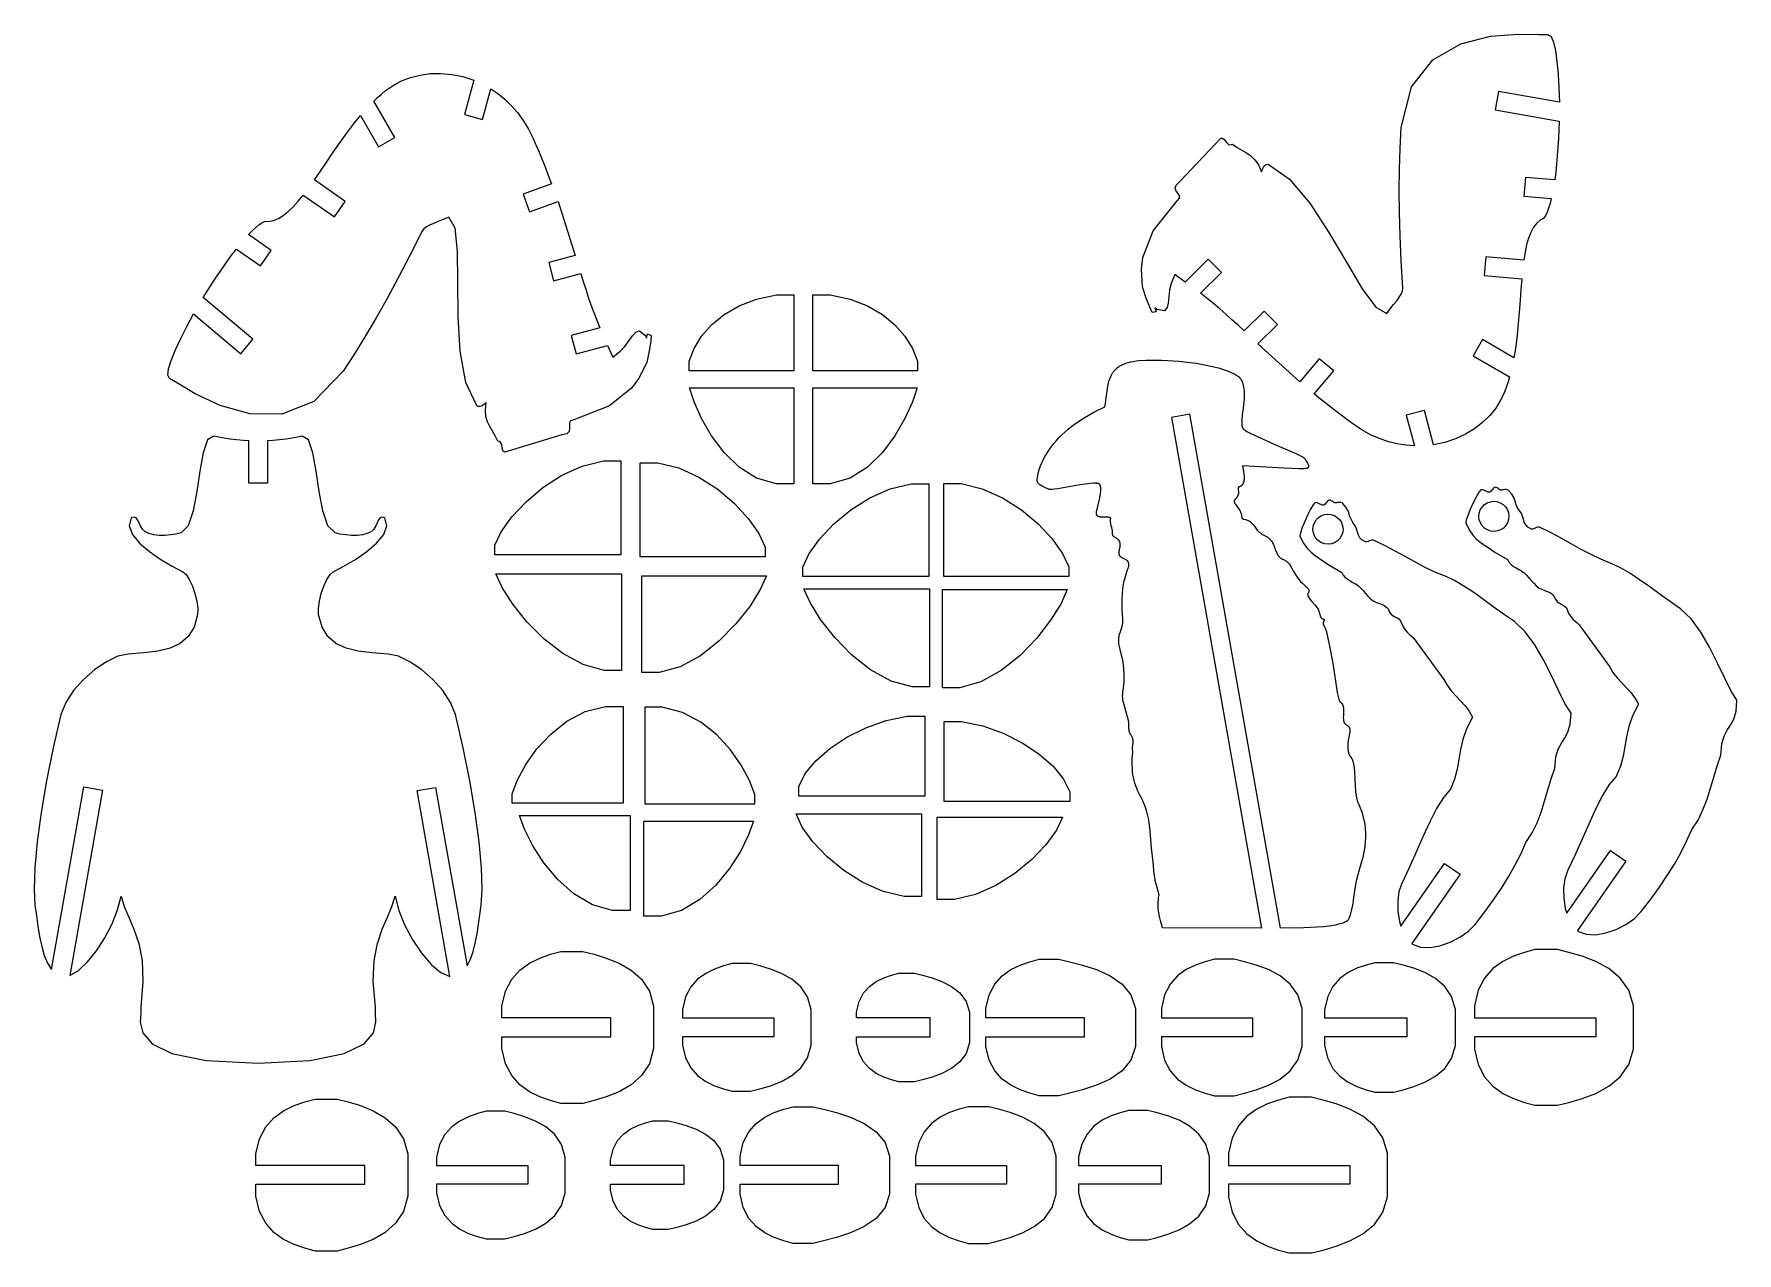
# Model space of a CAD drawing. Extents: x 5.5 to 50.8, y -57.1 to -24.6.
import ezdxf

# ---------------------------------------------------------------- set-up
doc = ezdxf.new("R2010")
doc.units = 0
doc.header["$MEASUREMENT"] = 0
doc.layers.add('DXF', color=18, linetype='CONTINUOUS')

msp = doc.modelspace()

# ---------------------------------------------------------------- linework, layer by layer
at = {"layer": 'DXF'}
for points in [[(35.869, -31.021), (35.77, -31.254), (35.731, -31.424), (35.711, -31.606), (35.694, -31.778), (35.67, -31.9), (35.599, -31.983), (35.388, -31.952), (35.339, -31.905), (35.377, -32.013), (35.269, -32.027), (35.204, -31.889), (35.111, -31.65), (35.007, -31.35), (34.981, -30.881), (35.022, -30.565), (35.293, -29.856), (35.929, -29.057), (35.993, -28.989), (35.992, -28.925), (35.955, -28.863), (35.909, -28.798), (35.884, -28.726), (35.907, -28.644), (36.007, -28.548), (37.094, -27.394), (37.143, -27.395), (37.184, -27.424), (37.22, -27.469), (37.256, -27.518), (37.296, -27.556), (37.343, -27.571), (37.402, -27.551), (37.531, -27.642), (37.657, -27.715), (37.779, -27.785), (37.895, -27.864), (38.002, -27.965), (38.098, -28.102), (38.182, -28.288), (38.197, -28.238), (38.212, -28.195), (38.23, -28.16), (38.252, -28.133), (38.279, -28.111), (38.312, -28.096), (38.355, -28.086), (38.922, -28.481), (39.464, -29.124), (39.973, -29.9), (40.44, -30.695), (40.857, -31.397), (41.217, -31.889), (41.51, -32.059), (41.605, -31.934), (41.695, -31.82), (41.776, -31.718), (41.844, -31.624), (41.896, -31.538), (41.928, -31.458), (41.937, -31.382), (41.897, -30.658), (41.867, -29.991), (41.849, -29.369), (41.843, -28.781), (41.849, -28.215), (41.867, -27.662), (41.899, -27.109), (42.173, -26.021), (42.74, -25.304), (43.48, -24.882), (44.275, -24.68), (45.005, -24.621), (45.554, -24.631), (45.801, -24.632), (45.886, -24.685), (45.952, -24.833), (46.003, -25.059), (46.041, -25.348), (46.07, -25.684), (46.092, -26.052), (46.112, -26.435), (44.486, -26.148), (44.4, -26.641), (46.101, -26.941), (46.09, -27.172), (46.079, -27.403), (46.065, -27.631), (46.05, -27.857), (46.031, -28.078), (46.009, -28.293), (45.982, -28.502), (45.203, -28.434), (45.16, -28.932), (45.891, -28.996), (45.858, -29.134), (45.821, -29.256), (45.783, -29.36), (45.742, -29.444), (45.699, -29.507), (45.654, -29.548), (45.607, -29.564), (45.506, -29.651), (45.419, -29.763), (45.346, -29.898), (45.284, -30.055), (45.234, -30.231), (45.192, -30.425), (45.158, -30.635), (44.148, -30.547), (44.105, -31.045), (45.104, -31.132), (45.081, -31.419), (45.059, -31.715), (45.038, -32.017), (45.013, -32.323), (44.983, -32.63), (44.945, -32.934), (44.897, -33.232), (44.064, -32.751), (43.814, -33.184), (44.781, -33.742), (44.743, -33.874), (44.7, -34.002), (44.652, -34.125), (44.6, -34.244), (44.542, -34.359), (44.48, -34.468), (44.412, -34.572), (44.253, -34.77), (44.064, -34.955), (43.847, -35.123), (43.605, -35.27), (43.341, -35.393), (43.057, -35.487), (42.757, -35.55), (42.512, -34.636), (42.029, -34.766), (42.247, -35.577), (42.02, -35.562), (41.789, -35.526), (41.555, -35.468), (41.32, -35.387), (41.083, -35.281), (40.847, -35.151), (40.611, -34.994), (40.45, -34.877), (40.294, -34.761), (40.143, -34.647), (39.996, -34.533), (39.854, -34.42), (39.716, -34.309), (39.582, -34.198), (40.1, -33.58), (39.717, -33.259), (39.199, -33.877), (38.083, -32.864), (38.6, -32.347), (38.247, -31.993), (37.718, -32.522), (37.555, -32.371), (37.392, -32.223), (37.229, -32.078), (37.065, -31.934), (36.898, -31.794), (36.728, -31.655), (36.554, -31.519), (37.111, -30.962), (36.757, -30.609), (36.144, -31.222)], [(20.909, -33.216), (21.11, -33.063), (21.23, -32.935), (21.338, -32.787), (21.439, -32.648), (21.52, -32.554), (21.623, -32.518), (21.79, -32.65), (21.81, -32.715), (21.831, -32.602), (21.931, -32.644), (21.919, -32.796), (21.88, -33.05), (21.819, -33.362), (21.607, -33.781), (21.414, -34.034), (20.825, -34.512), (19.875, -34.886), (19.785, -34.914), (19.754, -34.969), (19.755, -35.042), (19.762, -35.12), (19.748, -35.195), (19.687, -35.255), (19.553, -35.289), (18.035, -35.744), (17.992, -35.719), (17.971, -35.673), (17.962, -35.616), (17.955, -35.556), (17.94, -35.503), (17.907, -35.466), (17.846, -35.454), (17.78, -35.311), (17.707, -35.184), (17.636, -35.063), (17.576, -34.937), (17.534, -34.796), (17.519, -34.629), (17.539, -34.426), (17.501, -34.462), (17.466, -34.491), (17.433, -34.512), (17.401, -34.525), (17.367, -34.531), (17.33, -34.527), (17.288, -34.514), (16.994, -33.889), (16.846, -33.061), (16.794, -32.135), (16.787, -31.212), (16.776, -30.396), (16.711, -29.79), (16.542, -29.496), (16.397, -29.557), (16.263, -29.61), (16.141, -29.659), (16.035, -29.706), (15.947, -29.755), (15.879, -29.808), (15.834, -29.869), (15.507, -30.516), (15.199, -31.108), (14.903, -31.656), (14.615, -32.169), (14.327, -32.655), (14.034, -33.126), (13.731, -33.589), (12.949, -34.394), (12.1, -34.731), (11.248, -34.727), (10.459, -34.504), (9.796, -34.19), (9.326, -33.907), (9.112, -33.783), (9.066, -33.694), (9.082, -33.533), (9.151, -33.311), (9.263, -33.042), (9.406, -32.737), (9.57, -32.407), (9.745, -32.066), (11.009, -33.127), (11.331, -32.744), (10.007, -31.633), (10.132, -31.438), (10.258, -31.244), (10.383, -31.053), (10.509, -30.865), (10.636, -30.683), (10.763, -30.508), (10.891, -30.341), (11.531, -30.789), (11.818, -30.379), (11.216, -29.958), (11.315, -29.855), (11.407, -29.768), (11.492, -29.697), (11.57, -29.645), (11.639, -29.612), (11.698, -29.599), (11.747, -29.608), (11.878, -29.584), (12.009, -29.53), (12.14, -29.45), (12.272, -29.344), (12.404, -29.217), (12.537, -29.07), (12.671, -28.905), (13.501, -29.487), (13.788, -29.077), (12.967, -28.502), (13.13, -28.265), (13.296, -28.02), (13.467, -27.768), (13.641, -27.516), (13.82, -27.265), (14.005, -27.021), (14.195, -26.786), (14.676, -27.62), (15.109, -27.37), (14.551, -26.403), (14.65, -26.308), (14.751, -26.219), (14.854, -26.136), (14.959, -26.059), (15.066, -25.988), (15.175, -25.925), (15.285, -25.869), (15.523, -25.776), (15.779, -25.711), (16.051, -25.674), (16.334, -25.668), (16.624, -25.693), (16.916, -25.753), (17.208, -25.849), (16.963, -26.763), (17.446, -26.892), (17.663, -26.081), (17.853, -26.207), (18.034, -26.354), (18.208, -26.521), (18.371, -26.709), (18.523, -26.919), (18.663, -27.15), (18.789, -27.404), (18.87, -27.585), (18.947, -27.764), (19.02, -27.939), (19.09, -28.111), (19.157, -28.279), (19.221, -28.445), (19.282, -28.608), (18.524, -28.884), (18.695, -29.353), (19.453, -29.078), (19.913, -30.513), (19.206, -30.702), (19.336, -31.185), (20.058, -30.991), (20.124, -31.203), (20.191, -31.413), (20.259, -31.62), (20.33, -31.827), (20.404, -32.032), (20.482, -32.237), (20.565, -32.442), (19.804, -32.646), (19.933, -33.128), (20.771, -32.904)], [(25.267, -31.563), (25.731, -31.563), (25.731, -33.581), (22.943, -33.581), (22.943, -33.327), (23.075, -32.991), (23.274, -32.664), (23.54, -32.356), (23.873, -32.081), (24.271, -31.849), (24.736, -31.672)], [(26.231, -31.563), (26.694, -31.563), (27.225, -31.672), (27.69, -31.849), (28.089, -32.081), (28.422, -32.356), (28.688, -32.664), (28.887, -32.991), (29.019, -33.327), (29.019, -33.581), (26.231, -33.581)], [(38.686, -48.415), (36.274, -34.735), (35.782, -34.822), (38.178, -48.413), (35.543, -48.4), (35.487, -48.205), (35.463, -48.105), (35.444, -48.001), (35.437, -47.948), (35.431, -47.893), (35.428, -47.837), (35.427, -47.779), (35.429, -47.719), (35.433, -47.658), (35.44, -47.594), (35.45, -47.528), (35.43, -47.437), (35.409, -47.36), (35.364, -47.212), (35.344, -47.127), (35.327, -47.024), (35.313, -46.895), (35.305, -46.733), (35.272, -46.506), (35.249, -46.279), (35.212, -45.825), (35.184, -45.603), (35.166, -45.493), (35.143, -45.385), (35.114, -45.279), (35.081, -45.175), (35.04, -45.072), (35.017, -45.022), (34.992, -44.972), (34.953, -44.904), (34.917, -44.836), (34.884, -44.767), (34.855, -44.697), (34.829, -44.626), (34.806, -44.553), (34.787, -44.48), (34.77, -44.405), (34.757, -44.328), (34.747, -44.249), (34.74, -44.169), (34.737, -44.086), (34.737, -44.001), (34.739, -43.914), (34.754, -43.732), (34.752, -43.715), (34.749, -43.698), (34.747, -43.666), (34.746, -43.635), (34.748, -43.606), (34.758, -43.496), (34.76, -43.47), (34.76, -43.444), (34.76, -43.43), (34.759, -43.417), (34.757, -43.404), (34.755, -43.39), (34.752, -43.377), (34.749, -43.363), (34.744, -43.349), (34.739, -43.335), (34.733, -43.32), (34.725, -43.305), (34.717, -43.29), (34.708, -43.275), (34.704, -43.271), (34.7, -43.266), (34.696, -43.261), (34.692, -43.256), (34.686, -43.246), (34.68, -43.235), (34.674, -43.224), (34.67, -43.213), (34.665, -43.201), (34.662, -43.189), (34.658, -43.177), (34.656, -43.164), (34.651, -43.138), (34.648, -43.111), (34.647, -43.084), (34.644, -42.977), (34.642, -42.928), (34.64, -42.905), (34.639, -42.894), (34.637, -42.883), (34.495, -42.371), (34.489, -42.34), (34.486, -42.309), (34.483, -42.279), (34.482, -42.25), (34.482, -42.22), (34.483, -42.191), (34.487, -42.132), (34.518, -41.873), (34.524, -41.796), (34.526, -41.711), (34.524, -41.619), (34.517, -41.517), (34.504, -41.405), (34.483, -41.281), (34.453, -41.144), (34.414, -40.994), (34.396, -40.917), (34.389, -40.882), (34.384, -40.848), (34.38, -40.816), (34.378, -40.786), (34.377, -40.757), (34.378, -40.729), (34.379, -40.703), (34.382, -40.678), (34.385, -40.654), (34.389, -40.631), (34.4, -40.587), (34.413, -40.545), (34.466, -40.384), (34.471, -40.363), (34.476, -40.342), (34.48, -40.319), (34.483, -40.296), (34.485, -40.272), (34.486, -40.247), (34.486, -40.22), (34.484, -40.193), (34.47, -39.922), (34.47, -39.688), (34.48, -39.487), (34.499, -39.316), (34.525, -39.172), (34.554, -39.053), (34.585, -38.956), (34.614, -38.878), (34.627, -38.842), (34.637, -38.81), (34.641, -38.795), (34.644, -38.781), (34.646, -38.767), (34.647, -38.755), (34.648, -38.743), (34.648, -38.731), (34.647, -38.72), (34.646, -38.71), (34.645, -38.705), (34.644, -38.701), (34.643, -38.696), (34.642, -38.691), (34.64, -38.687), (34.639, -38.683), (34.637, -38.679), (34.635, -38.675), (34.633, -38.671), (34.631, -38.667), (34.629, -38.664), (34.627, -38.66), (34.622, -38.653), (34.617, -38.647), (34.611, -38.641), (34.605, -38.635), (34.599, -38.63), (34.592, -38.625), (34.585, -38.62), (34.578, -38.615), (34.563, -38.606), (34.531, -38.59), (34.499, -38.575), (34.483, -38.567), (34.468, -38.558), (34.453, -38.549), (34.446, -38.544), (34.439, -38.538), (34.432, -38.533), (34.426, -38.527), (34.42, -38.521), (34.415, -38.514), (34.41, -38.507), (34.405, -38.5), (34.401, -38.492), (34.399, -38.488), (34.397, -38.483), (34.395, -38.479), (34.394, -38.474), (34.391, -38.465), (34.389, -38.455), (34.387, -38.445), (34.386, -38.433), (34.386, -38.422), (34.386, -38.409), (34.387, -38.396), (34.389, -38.382), (34.391, -38.367), (34.394, -38.352), (34.398, -38.336), (34.406, -38.304), (34.412, -38.274), (34.415, -38.247), (34.417, -38.222), (34.417, -38.211), (34.417, -38.2), (34.417, -38.189), (34.416, -38.179), (34.414, -38.169), (34.413, -38.16), (34.411, -38.151), (34.408, -38.143), (34.406, -38.135), (34.403, -38.127), (34.399, -38.12), (34.396, -38.113), (34.392, -38.107), (34.388, -38.1), (34.384, -38.095), (34.379, -38.089), (34.375, -38.084), (34.37, -38.078), (34.365, -38.074), (34.36, -38.069), (34.349, -38.06), (34.339, -38.052), (34.316, -38.038), (34.293, -38.025), (34.272, -38.012), (34.262, -38.005), (34.252, -37.998), (34.248, -37.995), (34.243, -37.991), (34.239, -37.987), (34.235, -37.983), (34.232, -37.979), (34.228, -37.974), (34.225, -37.97), (34.222, -37.965), (34.22, -37.96), (34.219, -37.957), (34.218, -37.954), (34.216, -37.949), (34.214, -37.943), (34.213, -37.936), (34.212, -37.93), (34.212, -37.923), (34.212, -37.916), (34.212, -37.886), (34.211, -37.858), (34.208, -37.831), (34.203, -37.805), (34.193, -37.755), (34.18, -37.707), (34.169, -37.661), (34.164, -37.639), (34.161, -37.617), (34.158, -37.595), (34.158, -37.584), (34.158, -37.573), (34.158, -37.562), (34.159, -37.551), (34.16, -37.54), (34.162, -37.529), (34.162, -37.526), (34.163, -37.524), (34.163, -37.521), (34.163, -37.519), (34.163, -37.516), (34.163, -37.515), (34.163, -37.514), (34.162, -37.513), (34.162, -37.512), (34.162, -37.511), (34.162, -37.51), (34.161, -37.509), (34.161, -37.508), (34.161, -37.507), (34.16, -37.506), (34.16, -37.505), (34.159, -37.504), (34.159, -37.503), (34.158, -37.502), (34.157, -37.501), (34.157, -37.501), (34.155, -37.499), (34.155, -37.498), (34.154, -37.498), (34.152, -37.496), (34.151, -37.495), (34.149, -37.493), (34.147, -37.492), (34.145, -37.491), (34.143, -37.49), (34.14, -37.489), (34.138, -37.488), (34.136, -37.487), (34.13, -37.485), (34.125, -37.484), (34.119, -37.483), (34.113, -37.482), (34.099, -37.48), (34.084, -37.479), (34.052, -37.478), (33.981, -37.479), (33.945, -37.478), (33.909, -37.476), (33.892, -37.474), (33.876, -37.471), (33.868, -37.469), (33.861, -37.467), (33.853, -37.465), (33.846, -37.463), (33.84, -37.46), (33.833, -37.457), (33.827, -37.453), (33.821, -37.45), (33.819, -37.448), (33.816, -37.446), (33.813, -37.444), (33.811, -37.441), (33.809, -37.439), (33.806, -37.437), (33.804, -37.434), (33.802, -37.431), (33.8, -37.429), (33.799, -37.426), (33.797, -37.423), (33.795, -37.42), (33.794, -37.417), (33.793, -37.414), (33.791, -37.41), (33.79, -37.407), (33.79, -37.403), (33.789, -37.4), (33.788, -37.396), (33.788, -37.392), (33.787, -37.388), (33.787, -37.384), (33.787, -37.375), (33.788, -37.357), (33.79, -37.337), (33.797, -37.293), (33.818, -37.191), (33.871, -36.961), (33.892, -36.847), (33.898, -36.794), (33.9, -36.768), (33.901, -36.744), (33.901, -36.721), (33.9, -36.699), (33.899, -36.688), (33.898, -36.678), (33.896, -36.668), (33.894, -36.659), (33.891, -36.65), (33.889, -36.641), (33.886, -36.633), (33.882, -36.625), (33.88, -36.622), (33.878, -36.618), (33.876, -36.615), (33.874, -36.611), (33.871, -36.608), (33.869, -36.605), (33.866, -36.602), (33.864, -36.599), (33.862, -36.598), (33.861, -36.596), (33.859, -36.595), (33.858, -36.594), (33.856, -36.593), (33.854, -36.591), (33.85, -36.589), (33.846, -36.587), (33.841, -36.585), (33.836, -36.583), (33.831, -36.582), (33.825, -36.58), (33.819, -36.579), (33.806, -36.576), (33.792, -36.575), (33.777, -36.573), (33.744, -36.572), (33.706, -36.573), (33.621, -36.579), (33.417, -36.606), (33.189, -36.645), (32.756, -36.722), (32.669, -36.734), (32.597, -36.74), (32.568, -36.741), (32.554, -36.741), (32.543, -36.74), (32.532, -36.739), (32.527, -36.738), (32.523, -36.737), (32.518, -36.736), (32.515, -36.735), (32.513, -36.734), (32.511, -36.733), (32.51, -36.733), (32.508, -36.732), (32.406, -36.683), (32.353, -36.657), (32.328, -36.644), (32.304, -36.629), (32.281, -36.614), (32.271, -36.605), (32.261, -36.597), (32.251, -36.588), (32.243, -36.579), (32.235, -36.57), (32.231, -36.565), (32.228, -36.56), (32.225, -36.555), (32.222, -36.55), (32.219, -36.545), (32.216, -36.54), (32.214, -36.535), (32.212, -36.529), (32.21, -36.524), (32.208, -36.518), (32.207, -36.512), (32.206, -36.506), (32.205, -36.5), (32.205, -36.494), (32.204, -36.488), (32.204, -36.482), (32.205, -36.475), (32.205, -36.468), (32.211, -36.432), (32.22, -36.375), (32.237, -36.302), (32.263, -36.212), (32.299, -36.109), (32.349, -35.993), (32.413, -35.866), (32.452, -35.799), (32.495, -35.73), (32.543, -35.66), (32.596, -35.588), (32.654, -35.514), (32.718, -35.44), (32.787, -35.364), (32.863, -35.288), (32.945, -35.211), (33.033, -35.135), (33.129, -35.058), (33.231, -34.981), (33.458, -34.829), (33.716, -34.68), (34.008, -34.536), (34.025, -34.451), (34.038, -34.362), (34.059, -34.179), (34.085, -33.994), (34.104, -33.904), (34.116, -33.859), (34.129, -33.816), (34.145, -33.773), (34.163, -33.732), (34.183, -33.691), (34.206, -33.652), (34.218, -33.633), (34.231, -33.614), (34.245, -33.596), (34.26, -33.578), (34.276, -33.561), (34.292, -33.544), (34.31, -33.527), (34.328, -33.511), (34.347, -33.495), (34.367, -33.48), (34.388, -33.466), (34.41, -33.452), (34.434, -33.438), (34.458, -33.425), (34.483, -33.413), (34.51, -33.401), (34.566, -33.379), (34.627, -33.36), (34.693, -33.344), (34.765, -33.33), (34.842, -33.319), (34.925, -33.31), (35.108, -33.298), (35.309, -33.294), (35.524, -33.297), (35.979, -33.326), (36.439, -33.382), (36.661, -33.42), (36.871, -33.465), (37.065, -33.515), (37.239, -33.571), (37.318, -33.602), (37.39, -33.633), (37.455, -33.666), (37.484, -33.683), (37.512, -33.7), (37.538, -33.718), (37.561, -33.736), (37.582, -33.754), (37.602, -33.773), (37.61, -33.782), (37.618, -33.792), (37.626, -33.801), (37.633, -33.811), (37.639, -33.821), (37.645, -33.83), (37.65, -33.84), (37.655, -33.85), (37.67, -33.891), (37.683, -33.933), (37.693, -33.976), (37.702, -34.02), (37.708, -34.065), (37.713, -34.111), (37.717, -34.204), (37.715, -34.299), (37.709, -34.394), (37.689, -34.58), (37.667, -34.754), (37.652, -34.907), (37.651, -34.941), (37.651, -34.973), (37.652, -35.003), (37.655, -35.031), (37.657, -35.043), (37.659, -35.056), (37.662, -35.067), (37.665, -35.078), (37.669, -35.089), (37.671, -35.093), (37.674, -35.098), (37.676, -35.103), (37.679, -35.107), (37.681, -35.111), (37.684, -35.115), (37.687, -35.119), (37.691, -35.123), (37.695, -35.127), (37.7, -35.132), (37.71, -35.141), (37.723, -35.15), (37.752, -35.171), (37.788, -35.193), (37.878, -35.242), (37.987, -35.296), (38.535, -35.541), (39.07, -35.774), (39.252, -35.862), (39.283, -35.88), (39.307, -35.895), (39.317, -35.902), (39.321, -35.905), (39.324, -35.908), (39.327, -35.911), (39.328, -35.912), (39.33, -35.914), (39.331, -35.915), (39.332, -35.916), (39.332, -35.918), (39.333, -35.919), (39.379, -35.998), (39.401, -36.037), (39.411, -36.057), (39.419, -36.075), (39.422, -36.084), (39.425, -36.093), (39.427, -36.102), (39.428, -36.106), (39.429, -36.11), (39.429, -36.114), (39.43, -36.118), (39.43, -36.122), (39.43, -36.126), (39.43, -36.129), (39.429, -36.133), (39.429, -36.136), (39.428, -36.14), (39.427, -36.142), (39.427, -36.143), (39.426, -36.145), (39.426, -36.146), (39.425, -36.148), (39.424, -36.15), (39.423, -36.151), (39.422, -36.153), (39.421, -36.154), (39.42, -36.155), (39.419, -36.157), (39.418, -36.158), (39.417, -36.159), (39.416, -36.161), (39.414, -36.162), (39.413, -36.163), (39.41, -36.166), (39.406, -36.168), (39.403, -36.17), (39.399, -36.172), (39.395, -36.174), (39.39, -36.176), (39.386, -36.177), (39.38, -36.179), (39.375, -36.18), (39.368, -36.181), (39.351, -36.184), (39.307, -36.187), (39.178, -36.188), (38.783, -36.175), (37.672, -36.114), (37.697, -36.263), (37.707, -36.334), (37.712, -36.402), (37.713, -36.434), (37.713, -36.465), (37.711, -36.494), (37.709, -36.508), (37.707, -36.521), (37.705, -36.534), (37.702, -36.547), (37.698, -36.559), (37.694, -36.57), (37.69, -36.581), (37.684, -36.591), (37.682, -36.596), (37.679, -36.601), (37.676, -36.606), (37.672, -36.61), (37.666, -36.619), (37.659, -36.626), (37.653, -36.633), (37.646, -36.638), (37.64, -36.643), (37.634, -36.647), (37.628, -36.651), (37.622, -36.654), (37.616, -36.657), (37.61, -36.659), (37.599, -36.663), (37.59, -36.667), (37.585, -36.668), (37.581, -36.67), (37.577, -36.672), (37.575, -36.673), (37.573, -36.674), (37.571, -36.675), (37.57, -36.677), (37.568, -36.678), (37.567, -36.679), (37.565, -36.681), (37.564, -36.682), (37.564, -36.683), (37.563, -36.684), (37.561, -36.686), (37.56, -36.689), (37.559, -36.691), (37.558, -36.693), (37.558, -36.696), (37.557, -36.699), (37.556, -36.702), (37.556, -36.705), (37.556, -36.708), (37.555, -36.716), (37.555, -36.724), (37.556, -36.734), (37.557, -36.745), (37.56, -36.77), (37.562, -36.783), (37.563, -36.796), (37.564, -36.809), (37.564, -36.821), (37.564, -36.832), (37.563, -36.843), (37.561, -36.854), (37.559, -36.864), (37.557, -36.873), (37.554, -36.883), (37.551, -36.892), (37.548, -36.9), (37.544, -36.909), (37.54, -36.917), (37.536, -36.924), (37.531, -36.932), (37.454, -37.036), (37.453, -37.038), (37.452, -37.039), (37.451, -37.041), (37.451, -37.043), (37.45, -37.045), (37.45, -37.047), (37.449, -37.049), (37.449, -37.051), (37.449, -37.053), (37.449, -37.055), (37.449, -37.057), (37.449, -37.059), (37.449, -37.061), (37.45, -37.063), (37.45, -37.068), (37.452, -37.073), (37.453, -37.078), (37.455, -37.083), (37.457, -37.088), (37.462, -37.098), (37.468, -37.11), (37.482, -37.133), (37.499, -37.159), (37.538, -37.214), (37.579, -37.272), (37.598, -37.302), (37.615, -37.333), (37.623, -37.348), (37.629, -37.363), (37.635, -37.377), (37.64, -37.392), (37.644, -37.407), (37.646, -37.414), (37.647, -37.421), (37.648, -37.428), (37.649, -37.436), (37.649, -37.443), (37.649, -37.45), (37.649, -37.456), (37.649, -37.463), (37.649, -37.468), (37.65, -37.474), (37.651, -37.479), (37.652, -37.484), (37.652, -37.486), (37.653, -37.488), (37.654, -37.49), (37.655, -37.492), (37.656, -37.494), (37.657, -37.496), (37.658, -37.498), (37.659, -37.5), (37.66, -37.501), (37.661, -37.503), (37.662, -37.504), (37.664, -37.506), (37.665, -37.507), (37.666, -37.509), (37.668, -37.51), (37.669, -37.511), (37.671, -37.512), (37.673, -37.514), (37.676, -37.516), (37.68, -37.518), (37.683, -37.52), (37.687, -37.521), (37.692, -37.523), (37.701, -37.526), (37.71, -37.529), (37.756, -37.54), (37.782, -37.547), (37.796, -37.552), (37.811, -37.558), (37.825, -37.565), (37.841, -37.573), (37.856, -37.582), (37.872, -37.593), (37.889, -37.605), (37.905, -37.619), (37.922, -37.634), (37.939, -37.652), (37.957, -37.672), (37.974, -37.694), (37.992, -37.718), (38.009, -37.745), (38.027, -37.772), (38.045, -37.796), (38.063, -37.819), (38.081, -37.839), (38.098, -37.857), (38.116, -37.873), (38.134, -37.888), (38.152, -37.901), (38.17, -37.913), (38.188, -37.924), (38.223, -37.945), (38.292, -37.981), (38.326, -38.001), (38.343, -38.012), (38.359, -38.024), (38.375, -38.037), (38.391, -38.051), (38.407, -38.067), (38.422, -38.084), (38.438, -38.103), (38.452, -38.125), (38.467, -38.148), (38.481, -38.174), (38.495, -38.203), (38.509, -38.234), (38.522, -38.269), (38.535, -38.307), (38.561, -38.378), (38.573, -38.408), (38.586, -38.436), (38.599, -38.46), (38.612, -38.482), (38.625, -38.501), (38.638, -38.518), (38.65, -38.533), (38.663, -38.546), (38.676, -38.557), (38.689, -38.567), (38.702, -38.576), (38.716, -38.583), (38.729, -38.59), (38.742, -38.597), (38.796, -38.621), (38.81, -38.628), (38.823, -38.636), (38.837, -38.645), (38.851, -38.655), (38.865, -38.666), (38.879, -38.679), (38.894, -38.694), (38.908, -38.711), (38.922, -38.73), (38.937, -38.751), (38.952, -38.776), (38.967, -38.803), (39.023, -38.908), (39.075, -38.996), (39.124, -39.069), (39.171, -39.131), (39.217, -39.185), (39.266, -39.235), (39.374, -39.335), (39.388, -39.348), (39.4, -39.36), (39.411, -39.371), (39.419, -39.382), (39.423, -39.387), (39.426, -39.392), (39.429, -39.397), (39.432, -39.402), (39.434, -39.406), (39.436, -39.411), (39.437, -39.415), (39.439, -39.419), (39.44, -39.423), (39.44, -39.427), (39.441, -39.431), (39.441, -39.435), (39.441, -39.439), (39.441, -39.442), (39.44, -39.446), (39.44, -39.449), (39.439, -39.453), (39.438, -39.456), (39.437, -39.46), (39.436, -39.463), (39.434, -39.469), (39.431, -39.476), (39.418, -39.502), (39.415, -39.509), (39.413, -39.517), (39.412, -39.52), (39.411, -39.524), (39.41, -39.528), (39.409, -39.532), (39.409, -39.536), (39.409, -39.54), (39.409, -39.544), (39.409, -39.549), (39.409, -39.553), (39.41, -39.558), (39.411, -39.563), (39.412, -39.568), (39.414, -39.573), (39.415, -39.578), (39.418, -39.583), (39.42, -39.589), (39.423, -39.594), (39.426, -39.6), (39.434, -39.613), (39.451, -39.638), (39.47, -39.663), (39.51, -39.712), (39.595, -39.807), (39.634, -39.854), (39.652, -39.877), (39.668, -39.901), (39.682, -39.925), (39.689, -39.937), (39.695, -39.949), (39.7, -39.961), (39.704, -39.973), (39.708, -39.985), (39.711, -39.997), (39.731, -40.079), (39.736, -40.095), (39.741, -40.109), (39.746, -40.122), (39.749, -40.128), (39.752, -40.134), (39.755, -40.139), (39.758, -40.144), (39.761, -40.148), (39.765, -40.153), (39.768, -40.157), (39.772, -40.16), (39.776, -40.164), (39.78, -40.167), (39.785, -40.17), (39.789, -40.173), (39.794, -40.176), (39.8, -40.178), (39.805, -40.18), (39.811, -40.182), (39.817, -40.184), (39.824, -40.186), (39.827, -40.187), (39.83, -40.188), (39.832, -40.189), (39.835, -40.19), (39.837, -40.191), (39.838, -40.191), (39.839, -40.192), (39.84, -40.192), (39.841, -40.193), (39.841, -40.194), (39.842, -40.194), (39.843, -40.195), (39.843, -40.196), (39.844, -40.196), (39.844, -40.197), (39.845, -40.198), (39.845, -40.198), (39.846, -40.199), (39.846, -40.2), (39.846, -40.2), (39.846, -40.2), (39.847, -40.201), (39.847, -40.202), (39.847, -40.203), (39.847, -40.204), (39.847, -40.204), (39.847, -40.205), (39.847, -40.206), (39.847, -40.207), (39.847, -40.208), (39.847, -40.209), (39.847, -40.21), (39.846, -40.211), (39.846, -40.213), (39.845, -40.215), (39.845, -40.217), (39.843, -40.221), (39.834, -40.241), (39.829, -40.252), (39.827, -40.258), (39.824, -40.264), (39.823, -40.27), (39.821, -40.277), (39.82, -40.284), (39.819, -40.291), (39.818, -40.294), (39.818, -40.298), (39.818, -40.302), (39.819, -40.306), (39.819, -40.31), (39.819, -40.314), (39.82, -40.318), (39.821, -40.322), (39.822, -40.326), (39.823, -40.33), (39.825, -40.335), (39.826, -40.339), (39.828, -40.344), (39.83, -40.348), (39.833, -40.353), (39.835, -40.357), (39.847, -40.377), (39.858, -40.399), (39.869, -40.424), (39.88, -40.452), (39.904, -40.523), (39.929, -40.618), (39.991, -40.905), (40.072, -41.362), (40.195, -42.142), (40.215, -42.248), (40.226, -42.289), (40.236, -42.325), (40.242, -42.34), (40.248, -42.354), (40.254, -42.366), (40.257, -42.371), (40.261, -42.377), (40.264, -42.382), (40.268, -42.386), (40.271, -42.391), (40.275, -42.395), (40.279, -42.399), (40.282, -42.402), (40.286, -42.405), (40.291, -42.408), (40.295, -42.411), (40.299, -42.414), (40.302, -42.417), (40.306, -42.42), (40.309, -42.424), (40.313, -42.427), (40.316, -42.43), (40.319, -42.434), (40.322, -42.438), (40.324, -42.442), (40.329, -42.449), (40.334, -42.458), (40.338, -42.466), (40.342, -42.475), (40.345, -42.485), (40.348, -42.494), (40.35, -42.504), (40.352, -42.514), (40.354, -42.525), (40.356, -42.546), (40.358, -42.569), (40.358, -42.591), (40.358, -42.638), (40.356, -42.733), (40.355, -42.821), (40.356, -42.841), (40.357, -42.86), (40.36, -42.879), (40.361, -42.888), (40.363, -42.897), (40.365, -42.905), (40.367, -42.914), (40.37, -42.922), (40.373, -42.93), (40.377, -42.938), (40.381, -42.945), (40.386, -42.953), (40.39, -42.96), (40.396, -42.967), (40.402, -42.974), (40.408, -42.981), (40.416, -42.987), (40.423, -42.993), (40.432, -43), (40.44, -43.005), (40.45, -43.011), (40.46, -43.017), (40.469, -43.023), (40.477, -43.029), (40.484, -43.035), (40.491, -43.042), (40.497, -43.049), (40.503, -43.056), (40.508, -43.063), (40.512, -43.07), (40.516, -43.077), (40.52, -43.085), (40.522, -43.092), (40.525, -43.1), (40.527, -43.107), (40.529, -43.115), (40.53, -43.123), (40.531, -43.13), (40.531, -43.138), (40.532, -43.145), (40.532, -43.153), (40.531, -43.167), (40.53, -43.181), (40.528, -43.195), (40.526, -43.207), (40.521, -43.23), (40.501, -43.328), (40.488, -43.411), (40.479, -43.506), (40.477, -43.556), (40.477, -43.606), (40.48, -43.655), (40.483, -43.68), (40.487, -43.703), (40.492, -43.727), (40.497, -43.749), (40.504, -43.771), (40.512, -43.791), (40.516, -43.801), (40.521, -43.811), (40.526, -43.82), (40.532, -43.829), (40.537, -43.838), (40.543, -43.846), (40.55, -43.854), (40.557, -43.862), (40.56, -43.866), (40.563, -43.87), (40.567, -43.874), (40.57, -43.879), (40.576, -43.889), (40.582, -43.899), (40.587, -43.911), (40.592, -43.923), (40.597, -43.936), (40.602, -43.95), (40.611, -43.979), (40.619, -44.012), (40.632, -44.084), (40.642, -44.163), (40.65, -44.249), (40.661, -44.433), (40.684, -44.797), (40.694, -44.877), (40.706, -44.949), (40.713, -44.981), (40.721, -45.011), (40.73, -45.038), (40.735, -45.05), (40.74, -45.062), (40.786, -45.166), (40.838, -45.301), (40.863, -45.38), (40.886, -45.465), (40.907, -45.558), (40.924, -45.657), (40.937, -45.763), (40.945, -45.876), (40.946, -45.994), (40.941, -46.119), (40.927, -46.25), (40.905, -46.387), (40.873, -46.529), (40.83, -46.677), (40.748, -46.957), (40.693, -47.199), (40.629, -47.594), (40.606, -47.76), (40.577, -47.913), (40.559, -47.987), (40.537, -48.06), (40.509, -48.133), (40.476, -48.207), (40.465, -48.214), (40.455, -48.222), (40.443, -48.229), (40.431, -48.237), (40.404, -48.251), (40.374, -48.264), (40.342, -48.276), (40.307, -48.288), (40.23, -48.31), (40.143, -48.329), (40.046, -48.346), (39.828, -48.374), (39.303, -48.406)], [(23.873, -35.758), (23.54, -35.312), (23.274, -34.848), (23.075, -34.406), (22.948, -34.039), (25.731, -34.039), (25.731, -36.591), (25.267, -36.591), (24.736, -36.438), (24.271, -36.147)], [(28.688, -34.848), (28.422, -35.312), (28.089, -35.758), (27.69, -36.147), (27.225, -36.438), (26.694, -36.591), (26.231, -36.591), (26.231, -34.039), (29.014, -34.039), (28.887, -34.406)], [(5.778, -49.136), (5.865, -49.345), (5.973, -49.515), (6.831, -44.654), (7.323, -44.741), (6.454, -49.669), (6.686, -49.535), (6.928, -49.31), (7.167, -49.014), (7.39, -48.669), (7.582, -48.298), (7.73, -47.92), (7.821, -47.559), (7.906, -47.833), (8.029, -48.118), (8.165, -48.438), (8.29, -48.816), (8.379, -49.273), (8.405, -49.833), (8.346, -50.518), (8.347, -50.674), (8.332, -50.914), (8.4, -51.2), (8.648, -51.492), (9.177, -51.75), (10.084, -51.935), (11.469, -52.008), (12.854, -51.935), (13.762, -51.75), (14.29, -51.492), (14.538, -51.2), (14.606, -50.914), (14.591, -50.674), (14.593, -50.518), (14.533, -49.833), (14.56, -49.273), (14.648, -48.816), (14.773, -48.438), (14.909, -48.118), (15.032, -47.833), (15.117, -47.559), (15.215, -47.942), (15.377, -48.343), (15.586, -48.734), (15.826, -49.09), (16.082, -49.386), (16.336, -49.596), (16.572, -49.695), (15.701, -44.752), (16.193, -44.665), (17.031, -49.416), (17.119, -49.24), (17.191, -49.035), (17.249, -48.807), (17.297, -48.564), (17.338, -48.31), (17.374, -48.053), (17.408, -47.799), (17.433, -47.374), (17.412, -46.804), (17.349, -46.115), (17.245, -45.336), (17.104, -44.493), (16.928, -43.614), (16.719, -42.725), (16.591, -42.405), (16.384, -42.088), (16.119, -41.792), (15.819, -41.53), (15.506, -41.321), (15.202, -41.178), (14.929, -41.117), (14.508, -41.087), (14.134, -41.039), (13.812, -40.959), (13.542, -40.835), (13.329, -40.654), (13.173, -40.404), (13.079, -40.07), (13.073, -39.907), (13.099, -39.715), (13.15, -39.511), (13.219, -39.313), (13.3, -39.138), (13.386, -39.005), (13.47, -38.93), (13.754, -38.784), (14.062, -38.601), (14.363, -38.391), (14.624, -38.165), (14.813, -37.933), (14.898, -37.707), (14.846, -37.496), (14.771, -37.474), (14.717, -37.496), (14.675, -37.551), (14.639, -37.626), (14.6, -37.71), (14.55, -37.791), (14.484, -37.857), (14.374, -37.913), (14.245, -37.947), (14.103, -37.962), (13.953, -37.961), (13.802, -37.948), (13.656, -37.925), (13.521, -37.896), (13.328, -37.705), (13.195, -37.308), (13.098, -36.793), (13.017, -36.248), (12.929, -35.762), (12.812, -35.422), (12.644, -35.318), (12.516, -35.345), (12.371, -35.372), (12.213, -35.398), (12.042, -35.42), (11.86, -35.437), (11.719, -35.444), (11.719, -36.329), (11.719, -36.333), (11.719, -36.567), (11.219, -36.567), (11.219, -36.333), (11.219, -36.329), (11.219, -35.652), (11.219, -35.444), (11.078, -35.437), (10.896, -35.42), (10.725, -35.398), (10.567, -35.372), (10.423, -35.345), (10.294, -35.318), (10.126, -35.422), (10.009, -35.762), (9.921, -36.248), (9.84, -36.793), (9.743, -37.308), (9.61, -37.705), (9.418, -37.896), (9.282, -37.925), (9.136, -37.948), (8.985, -37.961), (8.836, -37.962), (8.693, -37.947), (8.564, -37.913), (8.454, -37.857), (8.388, -37.791), (8.339, -37.71), (8.299, -37.626), (8.263, -37.551), (8.221, -37.496), (8.167, -37.474), (8.092, -37.496), (8.04, -37.707), (8.125, -37.933), (8.314, -38.165), (8.575, -38.391), (8.876, -38.601), (9.184, -38.784), (9.468, -38.93), (9.552, -39.005), (9.638, -39.138), (9.719, -39.313), (9.788, -39.511), (9.839, -39.715), (9.865, -39.907), (9.86, -40.07), (9.765, -40.404), (9.609, -40.654), (9.396, -40.835), (9.126, -40.959), (8.804, -41.039), (8.43, -41.087), (8.009, -41.117), (7.736, -41.178), (7.432, -41.321), (7.119, -41.53), (6.819, -41.792), (6.554, -42.088), (6.347, -42.405), (6.219, -42.725), (6.01, -43.614), (5.834, -44.493), (5.693, -45.336), (5.589, -46.115), (5.526, -46.804), (5.505, -47.374), (5.53, -47.799), (5.568, -48.077), (5.607, -48.359), (5.653, -48.634), (5.709, -48.897)], [(20.659, -35.98), (21.123, -35.98), (21.123, -37.302), (21.123, -38.479), (20.73, -38.479), (18.552, -38.479), (17.773, -38.479), (17.773, -38.224), (17.943, -37.862), (18.225, -37.466), (18.6, -37.065), (19.05, -36.687), (19.555, -36.361), (20.098, -36.116)], [(21.642, -36.029), (22.106, -36.029), (22.665, -36.165), (23.204, -36.41), (23.704, -36.735), (24.149, -37.113), (24.518, -37.514), (24.797, -37.91), (24.965, -38.273), (24.965, -38.527), (22.823, -38.527), (21.647, -38.527), (21.642, -38.527), (21.642, -37.284)], [(29.319, -36.587), (29.319, -39.059), (25.97, -39.059), (25.97, -38.805), (26.14, -38.444), (26.422, -38.052), (26.797, -37.656), (27.246, -37.284), (27.752, -36.963), (28.295, -36.722), (28.856, -36.587)], [(29.722, -36.583), (30.186, -36.583), (30.746, -36.718), (31.284, -36.959), (31.785, -37.28), (32.229, -37.652), (32.599, -38.048), (32.877, -38.44), (33.045, -38.801), (33.045, -39.055), (29.722, -39.055)], [(45.433, -37.78), (45.399, -37.791), (45.366, -37.792), (45.27, -37.746), (45.21, -37.684), (45.173, -37.611), (45.149, -37.53), (45.125, -37.445), (45.088, -37.36), (45.026, -37.277), (44.977, -37.189), (44.949, -37.118), (44.931, -37.057), (44.913, -36.999), (44.886, -36.937), (44.84, -36.864), (44.763, -36.772), (44.744, -36.755), (44.716, -36.745), (44.684, -36.742), (44.651, -36.743), (44.619, -36.746), (44.592, -36.751), (44.574, -36.755), (44.547, -36.755), (44.522, -36.745), (44.498, -36.729), (44.475, -36.711), (44.452, -36.694), (44.428, -36.683), (44.403, -36.68), (44.377, -36.69), (44.354, -36.708), (44.332, -36.732), (44.31, -36.758), (44.287, -36.783), (44.263, -36.802), (44.237, -36.812), (44.208, -36.81), (44.177, -36.799), (44.145, -36.784), (44.111, -36.767), (44.078, -36.753), (44.044, -36.745), (44.013, -36.747), (43.967, -36.807), (43.9, -36.924), (43.821, -37.078), (43.743, -37.248), (43.675, -37.411), (43.629, -37.545), (43.617, -37.631), (43.707, -37.815), (43.806, -37.958), (43.913, -38.068), (44.025, -38.157), (44.139, -38.235), (44.254, -38.311), (44.367, -38.396), (44.728, -38.602), (44.77, -38.678), (44.825, -38.738), (44.889, -38.787), (44.958, -38.828), (45.029, -38.867), (45.099, -38.907), (45.165, -38.953), (45.233, -39.015), (45.297, -39.087), (45.36, -39.162), (45.425, -39.236), (45.493, -39.304), (45.568, -39.362), (45.653, -39.403), (45.706, -39.422), (45.759, -39.441), (45.809, -39.461), (45.856, -39.484), (45.898, -39.51), (45.934, -39.54), (45.963, -39.575), (46.003, -39.661), (46.047, -39.718), (46.094, -39.755), (46.143, -39.781), (46.193, -39.807), (46.245, -39.841), (46.297, -39.892), (46.329, -39.984), (46.37, -40.062), (46.417, -40.13), (46.469, -40.189), (46.524, -40.242), (46.578, -40.291), (46.631, -40.338), (47.444, -41.448), (47.533, -41.606), (47.643, -41.75), (47.766, -41.886), (47.892, -42.018), (48.015, -42.154), (48.125, -42.298), (48.214, -42.456), (48.054, -42.762), (47.953, -43.046), (47.892, -43.317), (47.848, -43.578), (47.803, -43.838), (47.734, -44.101), (47.622, -44.374), (47.436, -44.59), (47.253, -44.886), (47.071, -45.244), (46.889, -45.642), (46.706, -46.061), (46.518, -46.482), (46.326, -46.885), (46.253, -47.095), (46.218, -47.346), (46.222, -47.617), (46.264, -47.889), (46.304, -48.015), (47.468, -46.344), (47.878, -46.63), (46.593, -48.476), (46.615, -48.498), (46.821, -48.575), (47.069, -48.586), (47.341, -48.54), (47.616, -48.445), (47.877, -48.313), (48.105, -48.152), (48.281, -47.973), (48.537, -47.637), (48.769, -47.317), (48.979, -47.008), (49.169, -46.705), (49.34, -46.404), (49.493, -46.101), (49.63, -45.79), (49.797, -45.536), (49.929, -45.265), (50.037, -44.98), (50.129, -44.688), (50.215, -44.392), (50.304, -44.097), (50.406, -43.81), (50.431, -43.511), (50.492, -43.302), (50.575, -43.146), (50.664, -43.007), (50.747, -42.851), (50.808, -42.642), (50.833, -42.343), (50.672, -42.087), (50.498, -41.744), (50.309, -41.347), (50.1, -40.932), (49.869, -40.532), (49.613, -40.181), (49.327, -39.913), (49.061, -39.731), (48.788, -39.534), (48.513, -39.334), (48.241, -39.141), (47.979, -38.966), (47.733, -38.82), (47.507, -38.714), (47.21, -38.593), (46.934, -38.463), (46.672, -38.325), (46.416, -38.182), (46.156, -38.038), (45.886, -37.894), (45.596, -37.755), (45.566, -37.74), (45.534, -37.74), (45.501, -37.75), (45.467, -37.765)], [(41.017, -38.123), (40.984, -38.134), (40.95, -38.135), (40.854, -38.089), (40.794, -38.027), (40.758, -37.954), (40.733, -37.873), (40.709, -37.788), (40.672, -37.703), (40.61, -37.62), (40.562, -37.532), (40.533, -37.462), (40.515, -37.401), (40.498, -37.343), (40.47, -37.28), (40.424, -37.207), (40.347, -37.116), (40.328, -37.098), (40.3, -37.088), (40.268, -37.085), (40.235, -37.086), (40.203, -37.089), (40.176, -37.094), (40.158, -37.098), (40.131, -37.098), (40.106, -37.088), (40.082, -37.072), (40.059, -37.054), (40.036, -37.038), (40.012, -37.026), (39.987, -37.024), (39.962, -37.033), (39.938, -37.051), (39.916, -37.075), (39.894, -37.102), (39.871, -37.126), (39.847, -37.145), (39.821, -37.155), (39.793, -37.153), (39.762, -37.143), (39.729, -37.127), (39.695, -37.11), (39.662, -37.096), (39.629, -37.088), (39.597, -37.091), (39.552, -37.15), (39.484, -37.267), (39.405, -37.421), (39.327, -37.591), (39.259, -37.754), (39.213, -37.889), (39.201, -37.974), (39.291, -38.158), (39.39, -38.301), (39.497, -38.411), (39.609, -38.5), (39.724, -38.578), (39.839, -38.654), (39.952, -38.739), (40.312, -38.946), (40.354, -39.021), (40.409, -39.081), (40.473, -39.13), (40.542, -39.171), (40.613, -39.21), (40.683, -39.25), (40.75, -39.296), (40.817, -39.358), (40.881, -39.43), (40.944, -39.505), (41.009, -39.579), (41.077, -39.648), (41.152, -39.705), (41.237, -39.746), (41.29, -39.765), (41.343, -39.784), (41.393, -39.804), (41.44, -39.827), (41.482, -39.853), (41.518, -39.883), (41.547, -39.918), (41.587, -40.004), (41.631, -40.061), (41.678, -40.098), (41.727, -40.124), (41.777, -40.15), (41.829, -40.184), (41.881, -40.236), (41.913, -40.327), (41.954, -40.405), (42.002, -40.473), (42.054, -40.532), (42.108, -40.585), (42.162, -40.634), (42.215, -40.681), (43.028, -41.791), (43.117, -41.95), (43.227, -42.094), (43.35, -42.229), (43.476, -42.361), (43.599, -42.497), (43.709, -42.641), (43.798, -42.799), (43.638, -43.105), (43.537, -43.39), (43.476, -43.66), (43.433, -43.921), (43.387, -44.181), (43.319, -44.444), (43.207, -44.717), (43.02, -44.933), (42.837, -45.23), (42.655, -45.587), (42.474, -45.985), (42.29, -46.404), (42.103, -46.825), (41.91, -47.228), (41.837, -47.438), (41.803, -47.689), (41.806, -47.96), (41.848, -48.232), (41.888, -48.358), (43.052, -46.687), (43.462, -46.973), (42.177, -48.819), (42.199, -48.841), (42.406, -48.919), (42.654, -48.929), (42.925, -48.883), (43.2, -48.788), (43.461, -48.656), (43.689, -48.496), (43.865, -48.316), (44.121, -47.98), (44.353, -47.66), (44.564, -47.351), (44.754, -47.048), (44.924, -46.747), (45.077, -46.444), (45.214, -46.133), (45.381, -45.879), (45.513, -45.608), (45.621, -45.323), (45.713, -45.031), (45.799, -44.735), (45.888, -44.441), (45.99, -44.153), (46.015, -43.854), (46.076, -43.645), (46.159, -43.489), (46.249, -43.351), (46.331, -43.195), (46.392, -42.985), (46.417, -42.687), (46.256, -42.43), (46.082, -42.087), (45.893, -41.69), (45.684, -41.275), (45.454, -40.875), (45.197, -40.524), (44.911, -40.256), (44.646, -40.074), (44.372, -39.877), (44.097, -39.677), (43.826, -39.484), (43.564, -39.309), (43.317, -39.163), (43.091, -39.057), (42.794, -38.936), (42.519, -38.806), (42.257, -38.668), (42, -38.525), (41.74, -38.381), (41.47, -38.238), (41.18, -38.098), (41.15, -38.084), (41.118, -38.084), (41.085, -38.093), (41.051, -38.108)], [(44.282, -37.846), (44.194, -37.817), (44.116, -37.769), (44.052, -37.706), (44.005, -37.631), (43.975, -37.549), (43.963, -37.462), (43.972, -37.373), (44.001, -37.285), (44.049, -37.207), (44.112, -37.143), (44.186, -37.096), (44.269, -37.066), (44.356, -37.054), (44.445, -37.063), (44.532, -37.092), (44.611, -37.14), (44.675, -37.203), (44.722, -37.277), (44.752, -37.36), (44.763, -37.447), (44.755, -37.536), (44.726, -37.623), (44.678, -37.702), (44.615, -37.766), (44.541, -37.813), (44.458, -37.843), (44.371, -37.854)], [(39.866, -38.189), (39.779, -38.16), (39.7, -38.112), (39.636, -38.049), (39.589, -37.975), (39.559, -37.892), (39.548, -37.805), (39.556, -37.716), (39.585, -37.628), (39.633, -37.55), (39.696, -37.486), (39.77, -37.439), (39.853, -37.409), (39.94, -37.398), (40.029, -37.406), (40.117, -37.435), (40.195, -37.483), (40.259, -37.546), (40.306, -37.62), (40.336, -37.703), (40.348, -37.79), (40.339, -37.879), (40.31, -37.967), (40.262, -38.045), (40.199, -38.109), (40.125, -38.156), (40.042, -38.186), (39.955, -38.197)], [(20.681, -41.555), (20.12, -41.4), (19.577, -41.106), (19.072, -40.713), (18.622, -40.262), (18.247, -39.793), (17.965, -39.348), (17.801, -38.98), (18.573, -38.98), (20.751, -38.98), (21.144, -38.98), (21.144, -41.555)], [(24.836, -39.404), (24.558, -39.849), (24.188, -40.318), (23.744, -40.769), (23.244, -41.162), (22.705, -41.456), (22.145, -41.611), (21.682, -41.611), (21.682, -39.036), (21.686, -39.036), (23.201, -39.036), (24.998, -39.036)], [(29.34, -41.994), (28.877, -41.994), (28.316, -41.836), (27.773, -41.537), (27.267, -41.136), (26.818, -40.677), (26.443, -40.201), (26.161, -39.75), (25.997, -39.38), (29.34, -39.38)], [(29.687, -39.4), (33.004, -39.4), (32.842, -39.77), (32.564, -40.221), (32.194, -40.697), (31.75, -41.156), (31.249, -41.556), (30.71, -41.856), (30.151, -42.013), (29.687, -42.013)], [(20.719, -42.511), (21.183, -42.511), (21.183, -45.089), (18.231, -45.089), (18.231, -44.834), (18.37, -44.468), (18.592, -44.06), (18.89, -43.643), (19.258, -43.249), (19.689, -42.908), (20.179, -42.651)], [(24.687, -45.108), (24.687, -44.853), (24.549, -44.487), (24.331, -44.079), (24.039, -43.663), (23.676, -43.268), (23.25, -42.927), (22.764, -42.67), (22.225, -42.53), (21.762, -42.53), (21.762, -45.108)], [(28.188, -42.887), (28.749, -42.771), (29.213, -42.771), (29.213, -44.896), (25.864, -44.896), (25.864, -44.642), (26.033, -44.3), (26.315, -43.957), (26.69, -43.629), (27.14, -43.331), (27.646, -43.078)], [(29.731, -42.917), (30.195, -42.917), (30.756, -43.032), (31.298, -43.224), (31.804, -43.477), (32.254, -43.775), (32.629, -44.103), (32.911, -44.446), (33.08, -44.787), (33.08, -45.042), (29.731, -45.042)], [(20.366, -47.787), (19.877, -47.5), (19.445, -47.117), (19.077, -46.676), (18.779, -46.218), (18.557, -45.78), (18.423, -45.414), (21.37, -45.414), (21.37, -47.939), (20.906, -47.939)], [(22.741, -47.938), (22.202, -48.09), (21.738, -48.09), (21.738, -47.759), (21.738, -45.565), (24.659, -45.565), (24.526, -45.93), (24.308, -46.368), (24.015, -46.827), (23.653, -47.267), (23.226, -47.651)], [(26.232, -46.111), (25.95, -45.721), (25.787, -45.374), (29.129, -45.374), (29.129, -47.568), (28.666, -47.568), (28.105, -47.434), (27.562, -47.194), (27.057, -46.875), (26.607, -46.505)], [(30.005, -47.649), (29.542, -47.649), (29.542, -45.455), (32.885, -45.455), (32.721, -45.802), (32.439, -46.193), (32.064, -46.587), (31.614, -46.957), (31.109, -47.275), (30.566, -47.515)], [(20.41, -53), (20.117, -53.075), (19.531, -53.075), (19.256, -53), (18.971, -52.901), (18.694, -52.765), (18.438, -52.58), (18.221, -52.335), (18.056, -52.018), (17.959, -51.618), (17.959, -51.3), (18.45, -51.3), (19.687, -51.3), (20.667, -51.3), (20.854, -51.3), (20.854, -50.8), (20.667, -50.8), (19.687, -50.8), (18.287, -50.8), (17.959, -50.8), (17.959, -50.489), (18.056, -50.089), (18.221, -49.772), (18.438, -49.527), (18.694, -49.342), (18.971, -49.206), (19.256, -49.107), (19.531, -49.033), (20.117, -49.033), (20.41, -49.107), (20.738, -49.206), (21.076, -49.342), (21.398, -49.527), (21.676, -49.772), (21.885, -50.089), (21.998, -50.489), (21.998, -51.618), (21.885, -52.018), (21.676, -52.335), (21.398, -52.58), (21.076, -52.765), (20.738, -52.901)], [(25.107, -52.606), (25.397, -52.492), (25.673, -52.336), (25.913, -52.131), (26.093, -51.864), (26.19, -51.528), (26.19, -50.579), (26.093, -50.243), (25.913, -49.977), (25.673, -49.771), (25.397, -49.616), (25.107, -49.501), (24.827, -49.418), (24.579, -49.355), (24.087, -49.355), (23.855, -49.418), (23.616, -49.501), (23.383, -49.616), (23.168, -49.771), (22.985, -49.977), (22.847, -50.243), (22.766, -50.579), (22.766, -50.8), (23.251, -50.8), (25.195, -50.8), (25.195, -51.3), (23.251, -51.3), (22.766, -51.3), (22.766, -51.528), (22.847, -51.864), (22.985, -52.131), (23.168, -52.336), (23.383, -52.492), (23.616, -52.606), (23.855, -52.689), (24.087, -52.752), (24.579, -52.752), (24.827, -52.689)], [(34.465, -52.206), (34.146, -52.426), (33.783, -52.592), (33.411, -52.714), (33.065, -52.804), (32.783, -52.87), (32.256, -52.87), (32.008, -52.804), (31.753, -52.714), (31.503, -52.592), (31.274, -52.426), (31.078, -52.206), (30.93, -51.921), (30.843, -51.561), (30.843, -51.3), (30.952, -51.3), (30.985, -51.3), (33.367, -51.3), (33.466, -51.3), (33.466, -50.8), (33.367, -50.8), (30.985, -50.8), (30.952, -50.8), (30.843, -50.8), (30.843, -50.546), (30.93, -50.186), (31.078, -49.901), (31.274, -49.681), (31.503, -49.515), (31.753, -49.393), (32.008, -49.304), (32.256, -49.237), (32.783, -49.237), (33.065, -49.304), (33.411, -49.393), (33.783, -49.515), (34.146, -49.681), (34.465, -49.901), (34.703, -50.186), (34.824, -50.546), (34.824, -51.561), (34.703, -51.921)], [(37.453, -52.87), (37.722, -52.804), (38.034, -52.714), (38.36, -52.592), (38.673, -52.426), (38.945, -52.206), (39.149, -51.921), (39.257, -51.561), (39.257, -50.546), (39.149, -50.186), (38.945, -49.901), (38.673, -49.681), (38.36, -49.515), (38.034, -49.393), (37.722, -49.304), (37.453, -49.237), (36.926, -49.237), (36.679, -49.304), (36.423, -49.393), (36.174, -49.515), (35.944, -49.681), (35.748, -49.901), (35.6, -50.186), (35.513, -50.546), (35.513, -50.8), (37.744, -50.8), (37.938, -50.8), (37.938, -51.3), (37.744, -51.3), (35.513, -51.3), (35.513, -51.561), (35.6, -51.921), (35.748, -52.206), (35.944, -52.426), (36.174, -52.592), (36.423, -52.714), (36.679, -52.804), (36.926, -52.87)], [(41.695, -52.776), (41.947, -52.712), (42.232, -52.628), (42.528, -52.512), (42.81, -52.354), (43.055, -52.146), (43.239, -51.876), (43.338, -51.534), (43.338, -50.573), (43.239, -50.231), (43.055, -49.962), (42.81, -49.753), (42.528, -49.595), (42.232, -49.479), (41.947, -49.395), (41.695, -49.332), (41.196, -49.332), (40.961, -49.395), (40.719, -49.479), (40.482, -49.595), (40.265, -49.753), (40.079, -49.962), (39.939, -50.231), (39.857, -50.573), (39.857, -50.8), (42.031, -50.8), (42.05, -50.8), (42.05, -51.3), (42.031, -51.3), (39.857, -51.3), (39.857, -51.534), (39.939, -51.876), (40.079, -52.146), (40.265, -52.354), (40.482, -52.512), (40.719, -52.628), (40.961, -52.712), (41.196, -52.776)], [(46.057, -53.125), (46.362, -53.049), (46.712, -52.947), (47.077, -52.808), (47.426, -52.618), (47.729, -52.367), (47.956, -52.042), (48.078, -51.632), (48.078, -50.475), (47.956, -50.065), (47.729, -49.74), (47.426, -49.489), (47.077, -49.299), (46.712, -49.16), (46.362, -49.058), (46.057, -48.982), (45.456, -48.982), (45.174, -49.058), (44.883, -49.16), (44.598, -49.299), (44.336, -49.489), (44.113, -49.74), (43.944, -50.065), (43.845, -50.475), (43.845, -50.8), (47.075, -50.8), (47.075, -51.3), (43.845, -51.3), (43.845, -51.632), (43.944, -52.042), (44.113, -52.367), (44.336, -52.618), (44.598, -52.808), (44.883, -52.947), (45.174, -53.049), (45.456, -53.125)], [(29.157, -52.446), (28.942, -52.499), (28.522, -52.499), (28.325, -52.446), (28.122, -52.375), (27.924, -52.277), (27.741, -52.145), (27.585, -51.97), (27.467, -51.744), (27.398, -51.457), (27.398, -51.3), (29.342, -51.3), (29.355, -51.3), (29.355, -50.8), (29.342, -50.8), (27.398, -50.8), (27.398, -50.65), (27.467, -50.364), (27.585, -50.137), (27.741, -49.962), (27.924, -49.83), (28.122, -49.732), (28.325, -49.661), (28.522, -49.608), (28.942, -49.608), (29.157, -49.661), (29.409, -49.732), (29.673, -49.83), (29.928, -49.962), (30.15, -50.137), (30.316, -50.364), (30.403, -50.65), (30.403, -51.457), (30.316, -51.744), (30.15, -51.97), (29.928, -52.145), (29.673, -52.277), (29.409, -52.375)], [(13.864, -56.929), (13.571, -57.003), (12.985, -57.003), (12.709, -56.929), (12.425, -56.829), (12.148, -56.693), (11.892, -56.509), (11.674, -56.264), (11.509, -55.947), (11.413, -55.546), (11.413, -55.228), (11.904, -55.228), (13.141, -55.228), (14.121, -55.228), (14.307, -55.228), (14.307, -54.728), (14.121, -54.728), (13.141, -54.728), (11.741, -54.728), (11.413, -54.728), (11.413, -54.418), (11.509, -54.017), (11.674, -53.7), (11.892, -53.456), (12.148, -53.271), (12.425, -53.135), (12.709, -53.035), (12.985, -52.961), (13.571, -52.961), (13.864, -53.035), (14.192, -53.135), (14.53, -53.271), (14.851, -53.456), (15.13, -53.7), (15.339, -54.017), (15.452, -54.418), (15.452, -55.546), (15.339, -55.947), (15.13, -56.264), (14.851, -56.509), (14.53, -56.693), (14.192, -56.829)], [(39.511, -57.054), (39.816, -56.977), (40.166, -56.876), (40.53, -56.736), (40.879, -56.547), (41.183, -56.296), (41.41, -55.971), (41.532, -55.561), (41.532, -54.403), (41.41, -53.993), (41.183, -53.668), (40.879, -53.417), (40.53, -53.228), (40.166, -53.088), (39.816, -52.987), (39.511, -52.91), (38.91, -52.91), (38.628, -52.987), (38.337, -53.088), (38.052, -53.228), (37.79, -53.417), (37.567, -53.668), (37.398, -53.993), (37.299, -54.403), (37.299, -54.728), (40.529, -54.728), (40.529, -55.228), (37.299, -55.228), (37.299, -55.561), (37.398, -55.971), (37.567, -56.296), (37.79, -56.547), (38.052, -56.736), (38.337, -56.876), (38.628, -56.977), (38.91, -57.054)], [(18.561, -56.534), (18.851, -56.42), (19.127, -56.265), (19.367, -56.059), (19.547, -55.793), (19.644, -55.456), (19.644, -54.508), (19.547, -54.171), (19.367, -53.905), (19.127, -53.699), (18.851, -53.544), (18.561, -53.43), (18.281, -53.346), (18.033, -53.284), (17.54, -53.284), (17.309, -53.346), (17.07, -53.43), (16.837, -53.544), (16.622, -53.699), (16.439, -53.905), (16.301, -54.171), (16.22, -54.508), (16.22, -54.728), (16.704, -54.728), (18.648, -54.728), (18.648, -55.228), (16.704, -55.228), (16.22, -55.228), (16.22, -55.456), (16.301, -55.793), (16.439, -56.059), (16.622, -56.265), (16.837, -56.42), (17.07, -56.534), (17.309, -56.618), (17.54, -56.68), (18.033, -56.68), (18.281, -56.618)], [(27.919, -56.134), (27.6, -56.354), (27.237, -56.52), (26.864, -56.643), (26.519, -56.732), (26.237, -56.799), (25.71, -56.799), (25.462, -56.732), (25.207, -56.643), (24.957, -56.52), (24.727, -56.354), (24.532, -56.134), (24.383, -55.849), (24.297, -55.489), (24.297, -55.228), (24.406, -55.228), (24.439, -55.228), (26.82, -55.228), (26.92, -55.228), (26.92, -54.728), (26.82, -54.728), (24.439, -54.728), (24.406, -54.728), (24.297, -54.728), (24.297, -54.475), (24.383, -54.115), (24.532, -53.83), (24.727, -53.61), (24.957, -53.444), (25.207, -53.321), (25.462, -53.232), (25.71, -53.165), (26.237, -53.165), (26.519, -53.232), (26.864, -53.321), (27.237, -53.444), (27.6, -53.61), (27.919, -53.83), (28.156, -54.115), (28.278, -54.475), (28.278, -55.489), (28.156, -55.849)], [(30.907, -56.799), (31.176, -56.732), (31.487, -56.643), (31.813, -56.52), (32.126, -56.354), (32.398, -56.134), (32.603, -55.849), (32.711, -55.489), (32.711, -54.475), (32.603, -54.115), (32.398, -53.83), (32.126, -53.61), (31.813, -53.444), (31.487, -53.321), (31.176, -53.232), (30.907, -53.165), (30.38, -53.165), (30.132, -53.232), (29.877, -53.321), (29.627, -53.444), (29.398, -53.61), (29.202, -53.83), (29.054, -54.115), (28.967, -54.475), (28.967, -54.728), (31.197, -54.728), (31.392, -54.728), (31.392, -55.228), (31.197, -55.228), (28.967, -55.228), (28.967, -55.489), (29.054, -55.849), (29.202, -56.134), (29.398, -56.354), (29.627, -56.52), (29.877, -56.643), (30.132, -56.732), (30.38, -56.799)], [(35.149, -56.704), (35.401, -56.641), (35.686, -56.556), (35.982, -56.44), (36.264, -56.283), (36.509, -56.074), (36.693, -55.804), (36.792, -55.463), (36.792, -54.501), (36.693, -54.16), (36.509, -53.89), (36.264, -53.681), (35.982, -53.524), (35.686, -53.408), (35.401, -53.323), (35.149, -53.26), (34.649, -53.26), (34.415, -53.323), (34.173, -53.408), (33.936, -53.524), (33.719, -53.681), (33.533, -53.89), (33.392, -54.16), (33.31, -54.501), (33.31, -54.728), (35.485, -54.728), (35.504, -54.728), (35.504, -55.228), (35.485, -55.228), (33.31, -55.228), (33.31, -55.463), (33.392, -55.804), (33.533, -56.074), (33.719, -56.283), (33.936, -56.44), (34.173, -56.556), (34.415, -56.641), (34.649, -56.704)], [(22.611, -56.374), (22.396, -56.427), (21.976, -56.427), (21.779, -56.374), (21.576, -56.303), (21.377, -56.206), (21.195, -56.074), (21.039, -55.899), (20.921, -55.672), (20.852, -55.386), (20.852, -55.228), (22.796, -55.228), (22.809, -55.228), (22.809, -54.728), (22.796, -54.728), (20.852, -54.728), (20.852, -54.578), (20.921, -54.292), (21.039, -54.065), (21.195, -53.89), (21.377, -53.758), (21.576, -53.661), (21.779, -53.59), (21.976, -53.537), (22.396, -53.537), (22.611, -53.59), (22.863, -53.661), (23.127, -53.758), (23.382, -53.89), (23.603, -54.065), (23.77, -54.292), (23.857, -54.578), (23.857, -55.386), (23.77, -55.672), (23.603, -55.899), (23.382, -56.074), (23.127, -56.206), (22.863, -56.303)]]:
    msp.add_lwpolyline(points, close=True, dxfattribs=at)

doc.saveas('drawing.dxf')
